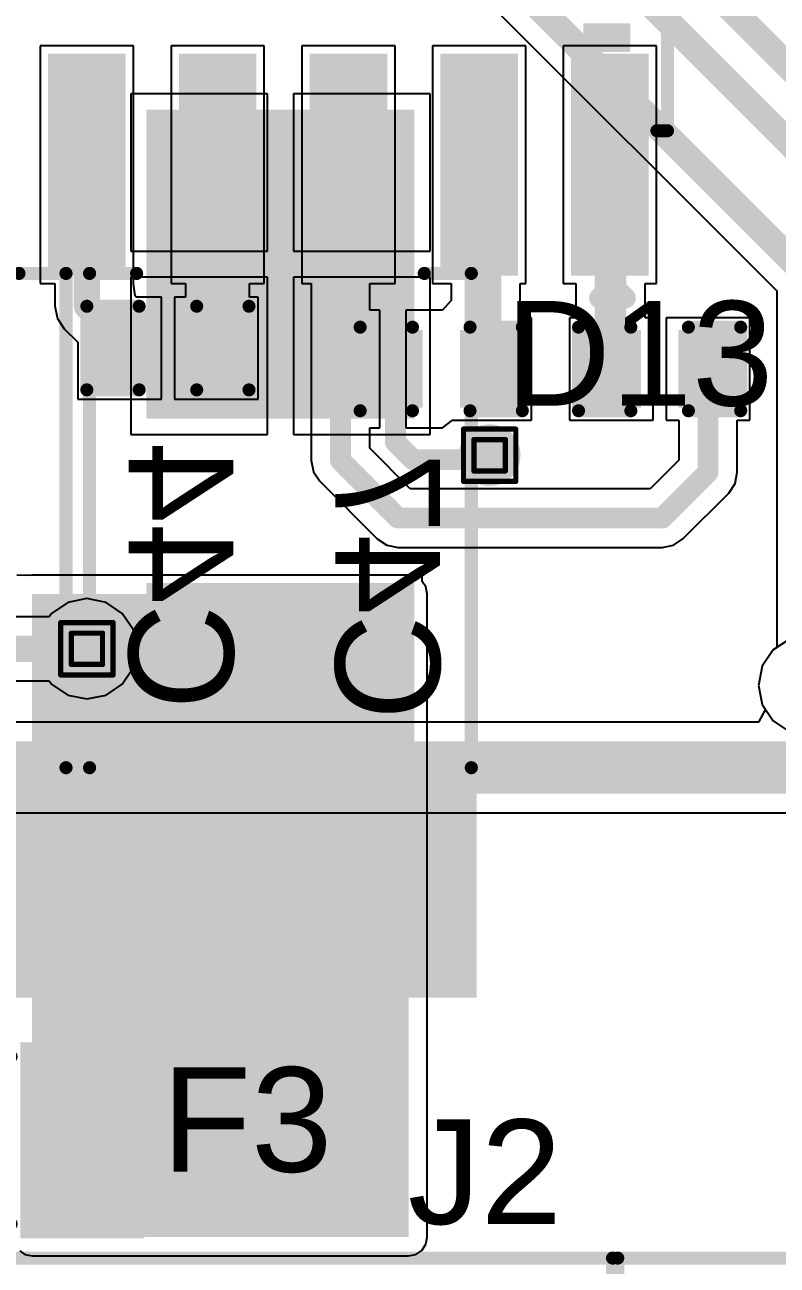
# Model space of a CAD drawing. Header units: inches. Extents: x -8 to 208, y -3 to 109.
# Drawn here: x 25.18 to 32.49, y 11.92 to 23.97 of the extents above; entities that cross this region are included whole.
import ezdxf

# ---------------------------------------------------------------- set-up
doc = ezdxf.new("R2010")
doc.units = ezdxf.units.IN
for name, color, linetype in [('BottomLayer', 5, 'Continuous'), ('BottomOverlay', 54, 'Continuous'), ('BottomPaste', 16, 'Continuous'), ('BottomSolder', 6, 'Continuous'), ('DrillDrawing', 1, 'Continuous'), ('MultiLayer', 9, 'Continuous'), ('PadHoleLayer', 156, 'Continuous'), ('TopLayer', 1, 'Continuous'), ('TopOverlay', 2, 'Continuous'), ('TopPaste', 8, 'Continuous'), ('TopSolder', 216, 'Continuous'), ('ViaHoleLayer', 16, 'Continuous')]:
    doc.layers.add(name, color=color, linetype=linetype)
doc.styles.add('Arial', font='', dxfattribs={"height": 0.2})
doc.styles.get('Arial').set_extended_font_data('Arial')

# ---------------------------------------------------------------- blocks, each defined once
blk = doc.blocks.new('SOIC_16_B_15')
at = {"layer": 'BottomLayer'}
for points in [[(-3.385, 4.72), (-1.435, 4.72), (-1.435, 4.17), (-3.385, 4.17)], [(1.435, 4.72), (3.385, 4.72), (3.385, 4.17), (1.435, 4.17)], [(-3.385, 3.45), (-1.435, 3.45), (-1.435, 2.9), (-3.385, 2.9)], [(1.435, 3.45), (3.385, 3.45), (3.385, 2.9), (1.435, 2.9)], [(-3.385, 2.18), (-1.435, 2.18), (-1.435, 1.63), (-3.385, 1.63)], [(1.435, 2.18), (3.385, 2.18), (3.385, 1.63), (1.435, 1.63)], [(-3.385, 0.91), (-1.435, 0.91), (-1.435, 0.36), (-3.385, 0.36)], [(1.435, 0.91), (3.385, 0.91), (3.385, 0.36), (1.435, 0.36)], [(-3.385, -0.36), (-1.435, -0.36), (-1.435, -0.91), (-3.385, -0.91)], [(1.435, -0.36), (3.385, -0.36), (3.385, -0.91), (1.435, -0.91)], [(-3.385, -1.63), (-1.435, -1.63), (-1.435, -2.18), (-3.385, -2.18)], [(1.435, -1.63), (3.385, -1.63), (3.385, -2.18), (1.435, -2.18)], [(-3.385, -2.9), (-1.435, -2.9), (-1.435, -3.45), (-3.385, -3.45)], [(1.435, -2.9), (3.385, -2.9), (3.385, -3.45), (1.435, -3.45)], [(-3.385, -4.17), (-1.435, -4.17), (-1.435, -4.72), (-3.385, -4.72)], [(1.435, -4.17), (3.385, -4.17), (3.385, -4.72), (1.435, -4.72)]]:
    blk.add_hatch(color=5, dxfattribs=at).paths.add_polyline_path(points)
at = {"layer": 'BottomOverlay'}
blk.add_hatch(color=54, dxfattribs=at).paths.add_polyline_path([(-1.317, -4.645), (-1.038, -4.645), (-1.038, -4.188), (-1.317, -4.188)])
at = {"layer": 'BottomPaste'}
for points in [[(-3.385, 4.72), (-1.435, 4.72), (-1.435, 4.17), (-3.385, 4.17)], [(1.435, 4.72), (3.385, 4.72), (3.385, 4.17), (1.435, 4.17)], [(-3.385, 3.45), (-1.435, 3.45), (-1.435, 2.9), (-3.385, 2.9)], [(1.435, 3.45), (3.385, 3.45), (3.385, 2.9), (1.435, 2.9)], [(-3.385, 2.18), (-1.435, 2.18), (-1.435, 1.63), (-3.385, 1.63)], [(1.435, 2.18), (3.385, 2.18), (3.385, 1.63), (1.435, 1.63)], [(-3.385, 0.91), (-1.435, 0.91), (-1.435, 0.36), (-3.385, 0.36)], [(1.435, 0.91), (3.385, 0.91), (3.385, 0.36), (1.435, 0.36)], [(-3.385, -0.36), (-1.435, -0.36), (-1.435, -0.91), (-3.385, -0.91)], [(1.435, -0.36), (3.385, -0.36), (3.385, -0.91), (1.435, -0.91)], [(-3.385, -1.63), (-1.435, -1.63), (-1.435, -2.18), (-3.385, -2.18)], [(1.435, -1.63), (3.385, -1.63), (3.385, -2.18), (1.435, -2.18)], [(-3.385, -2.9), (-1.435, -2.9), (-1.435, -3.45), (-3.385, -3.45)], [(1.435, -2.9), (3.385, -2.9), (3.385, -3.45), (1.435, -3.45)], [(-3.385, -4.17), (-1.435, -4.17), (-1.435, -4.72), (-3.385, -4.72)], [(1.435, -4.17), (3.385, -4.17), (3.385, -4.72), (1.435, -4.72)]]:
    blk.add_hatch(color=16, dxfattribs=at).paths.add_polyline_path(points)
at = {"layer": 'BottomSolder'}
for points in [[(-3.487, 4.822), (-1.333, 4.822), (-1.333, 4.068), (-3.487, 4.068)], [(1.333, 4.822), (3.487, 4.822), (3.487, 4.068), (1.333, 4.068)], [(-3.487, 3.552), (-1.333, 3.552), (-1.333, 2.798), (-3.487, 2.798)], [(1.333, 3.552), (3.487, 3.552), (3.487, 2.798), (1.333, 2.798)], [(-3.487, 2.282), (-1.333, 2.282), (-1.333, 1.528), (-3.487, 1.528)], [(1.333, 2.282), (3.487, 2.282), (3.487, 1.528), (1.333, 1.528)], [(-3.487, 1.012), (-1.333, 1.012), (-1.333, 0.258), (-3.487, 0.258)], [(1.333, 1.012), (3.487, 1.012), (3.487, 0.258), (1.333, 0.258)], [(-3.487, -0.258), (-1.333, -0.258), (-1.333, -1.012), (-3.487, -1.012)], [(1.333, -0.258), (3.487, -0.258), (3.487, -1.012), (1.333, -1.012)], [(-3.487, -1.528), (-1.333, -1.528), (-1.333, -2.282), (-3.487, -2.282)], [(1.333, -1.528), (3.487, -1.528), (3.487, -2.282), (1.333, -2.282)], [(-3.487, -2.798), (-1.333, -2.798), (-1.333, -3.552), (-3.487, -3.552)], [(1.333, -2.798), (3.487, -2.798), (3.487, -3.552), (1.333, -3.552)], [(-3.487, -4.068), (-1.333, -4.068), (-1.333, -4.822), (-3.487, -4.822)], [(1.333, -4.068), (3.487, -4.068), (3.487, -4.822), (1.333, -4.822)]]:
    blk.add_hatch(color=6, dxfattribs=at).paths.add_polyline_path(points)
at = {"layer": 'BottomOverlay'}
for points, const_width in [([(-2.08, 5.004), (1.959, 5.004)], 0.127), ([(-2.08, 5.004), (-2.08, 4.902)], 0.127), ([(1.964, 5.002), (1.964, 4.902)], 0.127), ([(-3.705, -4.343), (-3.705, -4.597)], 0.2), ([(-3.705, -4.343), (-3.578, -4.47)], 0.2), ([(-3.578, -4.47), (-3.705, -4.597)], 0.2), ([(-2.08, -4.902), (-2.08, -5.004)], 0.127), ([(1.964, -4.902), (1.964, -5.002)], 0.127), ([(-2.08, -5.004), (1.959, -5.004)], 0.127)]:
    blk.add_lwpolyline(points, dxfattribs=dict(at, const_width=const_width))
for points, const_width in [([(-2.112, 5.004, 1), (-2.048, 5.004, 1)], 0.0635), ([(-2.112, 5.004, 1), (-2.048, 5.004, 1)], 0.0635), ([(1.927, 5.004, 1), (1.991, 5.004, 1)], 0.0635), ([(1.932, 5.002, 1), (1.996, 5.002, 1)], 0.0635), ([(-2.112, 4.902, 1), (-2.048, 4.902, 1)], 0.0635), ([(1.932, 4.902, 1), (1.996, 4.902, 1)], 0.0635), ([(-3.755, -4.343, 1), (-3.655, -4.343, 1)], 0.1), ([(-3.755, -4.343, 1), (-3.655, -4.343, 1)], 0.1), ([(-3.628, -4.47, 1), (-3.528, -4.47, 1)], 0.1), ([(-3.628, -4.47, 1), (-3.528, -4.47, 1)], 0.1), ([(-3.755, -4.597, 1), (-3.655, -4.597, 1)], 0.1), ([(-3.755, -4.597, 1), (-3.655, -4.597, 1)], 0.1), ([(-2.112, -4.902, 1), (-2.048, -4.902, 1)], 0.0635), ([(1.932, -4.902, 1), (1.996, -4.902, 1)], 0.0635), ([(1.932, -5.002, 1), (1.996, -5.002, 1)], 0.0635), ([(-2.112, -5.004, 1), (-2.048, -5.004, 1)], 0.0635), ([(-2.112, -5.004, 1), (-2.048, -5.004, 1)], 0.0635), ([(1.927, -5.004, 1), (1.991, -5.004, 1)], 0.0635)]:
    blk.add_lwpolyline(points, format="xyb", close=True, dxfattribs=dict(at, const_width=const_width))
blk = doc.blocks.new('DB128L_5_08_3P_BK_S_92')
at = {"layer": 'BottomLayer'}
blk.add_hatch(color=5, dxfattribs=at).paths.add_polyline_path([(-3.58, 1.5), (-3.58, -1.5), (-6.58, -1.5), (-6.58, 1.5)])
h = blk.add_hatch(color=5, dxfattribs=at)
edge = h.paths.add_edge_path()
edge.add_arc((0, 0), 1.5, 0, 360)
h = blk.add_hatch(color=5, dxfattribs=at)
edge = h.paths.add_edge_path()
edge.add_arc((5.08, 0), 1.5, 0, 360)
at = {"layer": 'BottomSolder'}
blk.add_hatch(color=6, dxfattribs=at).paths.add_polyline_path([(-3.478, 1.602), (-3.478, -1.602), (-6.682, -1.602), (-6.682, 1.602)])
h = blk.add_hatch(color=6, dxfattribs=at)
edge = h.paths.add_edge_path()
edge.add_arc((0, 0), 1.602, 0, 360)
h = blk.add_hatch(color=6, dxfattribs=at)
edge = h.paths.add_edge_path()
edge.add_arc((5.08, 0), 1.602, 0, 360)
at = {"layer": 'MultiLayer'}
blk.add_hatch(color=9, dxfattribs=at).paths.add_polyline_path([(-3.58, 1.5), (-3.58, -1.5), (-6.58, -1.5), (-6.58, 1.5)])
h = blk.add_hatch(color=9, dxfattribs=at)
edge = h.paths.add_edge_path()
edge.add_arc((0, 0), 1.5, 0, 360)
h = blk.add_hatch(color=9, dxfattribs=at)
edge = h.paths.add_edge_path()
edge.add_arc((5.08, 0), 1.5, 0, 360)
at = {"layer": 'PadHoleLayer'}
h = blk.add_hatch(color=156, dxfattribs=at)
edge = h.paths.add_edge_path()
edge.add_arc((-5.08, 0), 0.8, 0, 360)
h = blk.add_hatch(color=156, dxfattribs=at)
edge = h.paths.add_edge_path()
edge.add_arc((0, 0), 0.8, 0, 360)
h = blk.add_hatch(color=156, dxfattribs=at)
edge = h.paths.add_edge_path()
edge.add_arc((5.08, 0), 0.8, 0, 360)
at = {"layer": 'TopLayer'}
blk.add_hatch(color=1, dxfattribs=at).paths.add_polyline_path([(-3.58, 1.5), (-3.58, -1.5), (-6.58, -1.5), (-6.58, 1.5)])
h = blk.add_hatch(color=1, dxfattribs=at)
edge = h.paths.add_edge_path()
edge.add_arc((0, 0), 1.5, 0, 360)
h = blk.add_hatch(color=1, dxfattribs=at)
edge = h.paths.add_edge_path()
edge.add_arc((5.08, 0), 1.5, 0, 360)
at = {"layer": 'TopSolder'}
blk.add_hatch(color=216, dxfattribs=at).paths.add_polyline_path([(-3.478, 1.602), (-3.478, -1.602), (-6.682, -1.602), (-6.682, 1.602)])
h = blk.add_hatch(color=216, dxfattribs=at)
edge = h.paths.add_edge_path()
edge.add_arc((0, 0), 1.602, 0, 360)
h = blk.add_hatch(color=216, dxfattribs=at)
edge = h.paths.add_edge_path()
edge.add_arc((5.08, 0), 1.602, 0, 360)
at = {"layer": 'TopOverlay'}
for points, const_width in [([(-7.671, -5.08), (-7.671, 5.131)], 0.127), ([(-7.671, 5.131), (7.671, 5.131)], 0.127), ([(7.671, -5.08), (7.671, 5.131)], 0.127), ([(-5.971, -4.343), (-5.494, -3.867)], 0.254), ([(-5.494, -3.867), (-4.566, -3.867)], 0.254), ([(-4.566, -3.867), (-4.089, -4.343)], 0.254), ([(-0.891, -4.343), (-0.414, -3.867)], 0.254), ([(-0.414, -3.867), (0.514, -3.867)], 0.254), ([(0.514, -3.867), (0.991, -4.343)], 0.254), ([(4.189, -4.343), (4.666, -3.867)], 0.254), ([(4.666, -3.867), (5.594, -3.867)], 0.254), ([(5.594, -3.867), (6.071, -4.343)], 0.254), ([(-7.671, -5.08), (7.671, -5.08)], 0.127)]:
    blk.add_lwpolyline(points, dxfattribs=dict(at, const_width=const_width))
for points, const_width in [([(-7.703, 5.131, 1), (-7.639, 5.131, 1)], 0.0635), ([(-7.703, 5.131, 1), (-7.639, 5.131, 1)], 0.0635), ([(7.639, 5.131, 1), (7.703, 5.131, 1)], 0.0635), ([(7.639, 5.131, 1), (7.703, 5.131, 1)], 0.0635), ([(-5.558, -3.867, 1), (-5.431, -3.867, 1)], 0.127), ([(-5.558, -3.867, 1), (-5.431, -3.867, 1)], 0.127), ([(-4.63, -3.867, 1), (-4.503, -3.867, 1)], 0.127), ([(-4.63, -3.867, 1), (-4.503, -3.867, 1)], 0.127), ([(-0.478, -3.867, 1), (-0.351, -3.867, 1)], 0.127), ([(-0.478, -3.867, 1), (-0.351, -3.867, 1)], 0.127), ([(0.45, -3.867, 1), (0.577, -3.867, 1)], 0.127), ([(0.45, -3.867, 1), (0.577, -3.867, 1)], 0.127), ([(4.602, -3.867, 1), (4.729, -3.867, 1)], 0.127), ([(4.602, -3.867, 1), (4.729, -3.867, 1)], 0.127), ([(5.53, -3.867, 1), (5.657, -3.867, 1)], 0.127), ([(5.53, -3.867, 1), (5.657, -3.867, 1)], 0.127), ([(-6.035, -4.343, 1), (-5.908, -4.343, 1)], 0.127), ([(-4.153, -4.343, 1), (-4.026, -4.343, 1)], 0.127), ([(-0.955, -4.343, 1), (-0.828, -4.343, 1)], 0.127), ([(0.927, -4.343, 1), (1.054, -4.343, 1)], 0.127), ([(4.125, -4.343, 1), (4.252, -4.343, 1)], 0.127), ([(6.007, -4.343, 1), (6.134, -4.343, 1)], 0.127), ([(-7.703, -5.08, 1), (-7.639, -5.08, 1)], 0.0635), ([(-7.703, -5.08, 1), (-7.639, -5.08, 1)], 0.0635), ([(7.639, -5.08, 1), (7.703, -5.08, 1)], 0.0635), ([(7.639, -5.08, 1), (7.703, -5.08, 1)], 0.0635)]:
    blk.add_lwpolyline(points, format="xyb", close=True, dxfattribs=dict(at, const_width=const_width))
blk = doc.blocks.new('DB128L_5_08_3P_BK_S_93')
at = {"layer": 'BottomLayer'}
blk.add_hatch(color=5, dxfattribs=at).paths.add_polyline_path([(-3.58, 1.5), (-3.58, -1.5), (-6.58, -1.5), (-6.58, 1.5)])
h = blk.add_hatch(color=5, dxfattribs=at)
edge = h.paths.add_edge_path()
edge.add_arc((0, 0), 1.5, 0, 360)
h = blk.add_hatch(color=5, dxfattribs=at)
edge = h.paths.add_edge_path()
edge.add_arc((5.08, 0), 1.5, 0, 360)
at = {"layer": 'BottomSolder'}
blk.add_hatch(color=6, dxfattribs=at).paths.add_polyline_path([(-3.478, 1.602), (-3.478, -1.602), (-6.682, -1.602), (-6.682, 1.602)])
h = blk.add_hatch(color=6, dxfattribs=at)
edge = h.paths.add_edge_path()
edge.add_arc((0, 0), 1.602, 0, 360)
h = blk.add_hatch(color=6, dxfattribs=at)
edge = h.paths.add_edge_path()
edge.add_arc((5.08, 0), 1.602, 0, 360)
at = {"layer": 'MultiLayer'}
blk.add_hatch(color=9, dxfattribs=at).paths.add_polyline_path([(-3.58, 1.5), (-3.58, -1.5), (-6.58, -1.5), (-6.58, 1.5)])
h = blk.add_hatch(color=9, dxfattribs=at)
edge = h.paths.add_edge_path()
edge.add_arc((0, 0), 1.5, 0, 360)
h = blk.add_hatch(color=9, dxfattribs=at)
edge = h.paths.add_edge_path()
edge.add_arc((5.08, 0), 1.5, 0, 360)
at = {"layer": 'PadHoleLayer'}
h = blk.add_hatch(color=156, dxfattribs=at)
edge = h.paths.add_edge_path()
edge.add_arc((-5.08, 0), 0.8, 0, 360)
h = blk.add_hatch(color=156, dxfattribs=at)
edge = h.paths.add_edge_path()
edge.add_arc((0, 0), 0.8, 0, 360)
h = blk.add_hatch(color=156, dxfattribs=at)
edge = h.paths.add_edge_path()
edge.add_arc((5.08, 0), 0.8, 0, 360)
at = {"layer": 'TopLayer'}
blk.add_hatch(color=1, dxfattribs=at).paths.add_polyline_path([(-3.58, 1.5), (-3.58, -1.5), (-6.58, -1.5), (-6.58, 1.5)])
h = blk.add_hatch(color=1, dxfattribs=at)
edge = h.paths.add_edge_path()
edge.add_arc((0, 0), 1.5, 0, 360)
h = blk.add_hatch(color=1, dxfattribs=at)
edge = h.paths.add_edge_path()
edge.add_arc((5.08, 0), 1.5, 0, 360)
at = {"layer": 'TopSolder'}
blk.add_hatch(color=216, dxfattribs=at).paths.add_polyline_path([(-3.478, 1.602), (-3.478, -1.602), (-6.682, -1.602), (-6.682, 1.602)])
h = blk.add_hatch(color=216, dxfattribs=at)
edge = h.paths.add_edge_path()
edge.add_arc((0, 0), 1.602, 0, 360)
h = blk.add_hatch(color=216, dxfattribs=at)
edge = h.paths.add_edge_path()
edge.add_arc((5.08, 0), 1.602, 0, 360)
at = {"layer": 'TopOverlay'}
for points, const_width in [([(-7.671, 5.131), (7.671, 5.131)], 0.127), ([(-7.671, -5.08), (-7.671, 5.131)], 0.127), ([(7.671, -5.08), (7.671, 5.131)], 0.127), ([(-5.971, -4.343), (-5.494, -3.867)], 0.254), ([(-5.494, -3.867), (-4.566, -3.867)], 0.254), ([(-4.566, -3.867), (-4.089, -4.343)], 0.254), ([(-0.891, -4.343), (-0.414, -3.867)], 0.254), ([(-0.414, -3.867), (0.514, -3.867)], 0.254), ([(0.514, -3.867), (0.991, -4.343)], 0.254), ([(4.189, -4.343), (4.666, -3.867)], 0.254), ([(4.666, -3.867), (5.594, -3.867)], 0.254), ([(5.594, -3.867), (6.071, -4.343)], 0.254), ([(-7.671, -5.08), (7.671, -5.08)], 0.127)]:
    blk.add_lwpolyline(points, dxfattribs=dict(at, const_width=const_width))
for points, const_width in [([(-7.703, 5.131, 1), (-7.639, 5.131, 1)], 0.0635), ([(-7.703, 5.131, 1), (-7.639, 5.131, 1)], 0.0635), ([(7.639, 5.131, 1), (7.703, 5.131, 1)], 0.0635), ([(7.639, 5.131, 1), (7.703, 5.131, 1)], 0.0635), ([(-5.558, -3.867, 1), (-5.431, -3.867, 1)], 0.127), ([(-5.558, -3.867, 1), (-5.431, -3.867, 1)], 0.127), ([(-4.63, -3.867, 1), (-4.503, -3.867, 1)], 0.127), ([(-4.63, -3.867, 1), (-4.503, -3.867, 1)], 0.127), ([(-0.478, -3.867, 1), (-0.351, -3.867, 1)], 0.127), ([(-0.478, -3.867, 1), (-0.351, -3.867, 1)], 0.127), ([(0.45, -3.867, 1), (0.577, -3.867, 1)], 0.127), ([(0.45, -3.867, 1), (0.577, -3.867, 1)], 0.127), ([(4.602, -3.867, 1), (4.729, -3.867, 1)], 0.127), ([(4.602, -3.867, 1), (4.729, -3.867, 1)], 0.127), ([(5.53, -3.867, 1), (5.657, -3.867, 1)], 0.127), ([(5.53, -3.867, 1), (5.657, -3.867, 1)], 0.127), ([(-6.035, -4.343, 1), (-5.908, -4.343, 1)], 0.127), ([(-4.153, -4.343, 1), (-4.026, -4.343, 1)], 0.127), ([(-0.955, -4.343, 1), (-0.828, -4.343, 1)], 0.127), ([(0.927, -4.343, 1), (1.054, -4.343, 1)], 0.127), ([(4.125, -4.343, 1), (4.252, -4.343, 1)], 0.127), ([(6.007, -4.343, 1), (6.134, -4.343, 1)], 0.127), ([(-7.703, -5.08, 1), (-7.639, -5.08, 1)], 0.0635), ([(-7.703, -5.08, 1), (-7.639, -5.08, 1)], 0.0635), ([(7.639, -5.08, 1), (7.703, -5.08, 1)], 0.0635), ([(7.639, -5.08, 1), (7.703, -5.08, 1)], 0.0635)]:
    blk.add_lwpolyline(points, format="xyb", close=True, dxfattribs=dict(at, const_width=const_width))
blk = doc.blocks.new('F____0805_96')
at = {"layer": 'TopLayer'}
for points in [[(-0.6, -0.85), (-1.6, -0.85), (-1.6, 0.85), (-0.6, 0.85)], [(1.6, -0.85), (0.6, -0.85), (0.6, 0.85), (1.6, 0.85)]]:
    blk.add_hatch(color=1, dxfattribs=at).paths.add_polyline_path(points)
at = {"layer": 'TopPaste'}
for points in [[(-0.6, -0.85), (-1.6, -0.85), (-1.6, 0.85), (-0.6, 0.85)], [(1.6, -0.85), (0.6, -0.85), (0.6, 0.85), (1.6, 0.85)]]:
    blk.add_hatch(color=8, dxfattribs=at).paths.add_polyline_path(points)
at = {"layer": 'TopSolder'}
for points in [[(-0.498, -0.952), (-1.702, -0.952), (-1.702, 0.952), (-0.498, 0.952)], [(1.702, -0.952), (0.498, -0.952), (0.498, 0.952), (1.702, 0.952)]]:
    blk.add_hatch(color=216, dxfattribs=at).paths.add_polyline_path(points)
at = {"layer": 'TopOverlay', "const_width": 0.127}
for points in [[(-0.406, 0.813), (0.406, 0.813)], [(-0.406, -0.813), (0.406, -0.813)]]:
    blk.add_lwpolyline(points, dxfattribs=at)
at = {"layer": 'TopOverlay', "const_width": 0.0635}
for points in [[(-0.438, 0.813, 1), (-0.375, 0.813, 1)], [(0.375, 0.813, 1), (0.438, 0.813, 1)], [(-0.438, -0.813, 1), (-0.375, -0.813, 1)], [(0.375, -0.813, 1), (0.438, -0.813, 1)]]:
    blk.add_lwpolyline(points, format="xyb", close=True, dxfattribs=at)
blk = doc.blocks.new('SMB__99')
at = {"layer": 'TopLayer'}
for points in [[(-3.7, -1.2), (-3.7, 1.2), (-0.9, 1.2), (-0.9, -1.2)], [(0.9, -1.2), (0.9, 1.2), (3.7, 1.2), (3.7, -1.2)]]:
    blk.add_hatch(color=1, dxfattribs=at).paths.add_polyline_path(points)
at = {"layer": 'TopOverlay'}
for points in [[(2.591, 1.245), (4.826, 1.245), (4.826, 1.905), (2.591, 1.905)], [(3.734, -1.651), (4.826, -1.651), (4.826, 1.346), (3.734, 1.346)], [(2.591, -1.905), (4.826, -1.905), (4.826, -1.245), (2.591, -1.245)]]:
    blk.add_hatch(color=2, dxfattribs=at).paths.add_polyline_path(points)
at = {"layer": 'TopPaste'}
for points in [[(-3.7, -1.2), (-3.7, 1.2), (-0.9, 1.2), (-0.9, -1.2)], [(0.9, -1.2), (0.9, 1.2), (3.7, 1.2), (3.7, -1.2)]]:
    blk.add_hatch(color=8, dxfattribs=at).paths.add_polyline_path(points)
at = {"layer": 'TopSolder'}
for points in [[(-3.802, -1.302), (-3.802, 1.302), (-0.798, 1.302), (-0.798, -1.302)], [(0.798, -1.302), (0.798, 1.302), (3.802, 1.302), (3.802, -1.302)]]:
    blk.add_hatch(color=216, dxfattribs=at).paths.add_polyline_path(points)
at = {"layer": 'TopOverlay', "const_width": 0.127}
for points in [[(-2.21, 1.397), (-2.21, 1.854)], [(2.591, 1.854), (-2.21, 1.854)], [(-2.21, -1.854), (-2.21, -1.397)], [(2.591, -1.854), (-2.21, -1.854)]]:
    blk.add_lwpolyline(points, dxfattribs=at)
at = {"layer": 'TopOverlay', "const_width": 0.0635}
for points in [[(-2.242, 1.854, 1), (-2.178, 1.854, 1)], [(-2.242, 1.854, 1), (-2.178, 1.854, 1)], [(2.559, 1.854, 1), (2.623, 1.854, 1)], [(-2.242, 1.397, 1), (-2.178, 1.397, 1)], [(-2.242, -1.397, 1), (-2.178, -1.397, 1)], [(-2.242, -1.854, 1), (-2.178, -1.854, 1)], [(-2.242, -1.854, 1), (-2.178, -1.854, 1)], [(2.559, -1.854, 1), (2.623, -1.854, 1)]]:
    blk.add_lwpolyline(points, format="xyb", close=True, dxfattribs=at)
blk = doc.blocks.new('SMB__100')
at = {"layer": 'TopLayer'}
for points in [[(-3.7, -1.2), (-3.7, 1.2), (-0.9, 1.2), (-0.9, -1.2)], [(0.9, -1.2), (0.9, 1.2), (3.7, 1.2), (3.7, -1.2)]]:
    blk.add_hatch(color=1, dxfattribs=at).paths.add_polyline_path(points)
at = {"layer": 'TopOverlay'}
for points in [[(2.591, 1.245), (4.826, 1.245), (4.826, 1.905), (2.591, 1.905)], [(3.734, -1.651), (4.826, -1.651), (4.826, 1.346), (3.734, 1.346)], [(2.591, -1.905), (4.826, -1.905), (4.826, -1.245), (2.591, -1.245)]]:
    blk.add_hatch(color=2, dxfattribs=at).paths.add_polyline_path(points)
at = {"layer": 'TopPaste'}
for points in [[(-3.7, -1.2), (-3.7, 1.2), (-0.9, 1.2), (-0.9, -1.2)], [(0.9, -1.2), (0.9, 1.2), (3.7, 1.2), (3.7, -1.2)]]:
    blk.add_hatch(color=8, dxfattribs=at).paths.add_polyline_path(points)
at = {"layer": 'TopSolder'}
for points in [[(-3.802, -1.302), (-3.802, 1.302), (-0.798, 1.302), (-0.798, -1.302)], [(0.798, -1.302), (0.798, 1.302), (3.802, 1.302), (3.802, -1.302)]]:
    blk.add_hatch(color=216, dxfattribs=at).paths.add_polyline_path(points)
at = {"layer": 'TopOverlay', "const_width": 0.127}
for points in [[(-2.21, 1.397), (-2.21, 1.854)], [(2.591, 1.854), (-2.21, 1.854)], [(-2.21, -1.854), (-2.21, -1.397)], [(2.591, -1.854), (-2.21, -1.854)]]:
    blk.add_lwpolyline(points, dxfattribs=at)
at = {"layer": 'TopOverlay', "const_width": 0.0635}
for points in [[(-2.242, 1.854, 1), (-2.178, 1.854, 1)], [(-2.242, 1.854, 1), (-2.178, 1.854, 1)], [(2.559, 1.854, 1), (2.623, 1.854, 1)], [(-2.242, 1.397, 1), (-2.178, 1.397, 1)], [(-2.242, -1.397, 1), (-2.178, -1.397, 1)], [(-2.242, -1.854, 1), (-2.178, -1.854, 1)], [(-2.242, -1.854, 1), (-2.178, -1.854, 1)], [(2.559, -1.854, 1), (2.623, -1.854, 1)]]:
    blk.add_lwpolyline(points, format="xyb", close=True, dxfattribs=at)
blk = doc.blocks.new('C___0402_B_113')
at = {"layer": 'BottomLayer'}
for points in [[(-0.241, 0.318), (-0.241, -0.318), (-0.699, -0.318), (-0.699, 0.318)], [(0.699, 0.318), (0.699, -0.318), (0.241, -0.318), (0.241, 0.318)]]:
    blk.add_hatch(color=5, dxfattribs=at).paths.add_polyline_path(points)
at = {"layer": 'BottomPaste'}
for points in [[(-0.241, 0.318), (-0.241, -0.318), (-0.699, -0.318), (-0.699, 0.318)], [(0.699, 0.318), (0.699, -0.318), (0.241, -0.318), (0.241, 0.318)]]:
    blk.add_hatch(color=16, dxfattribs=at).paths.add_polyline_path(points)
at = {"layer": 'BottomSolder'}
for points in [[(-0.181, 0.377), (-0.181, -0.377), (-0.758, -0.377), (-0.758, 0.377)], [(0.758, 0.377), (0.758, -0.377), (0.181, -0.377), (0.181, 0.377)]]:
    blk.add_hatch(color=6, dxfattribs=at).paths.add_polyline_path(points)
at = {"layer": 'BottomOverlay', "const_width": 0.127}
for points in [[(-0.279, 0.406), (-0.787, 0.406)], [(-0.787, 0.406), (-0.787, -0.406)], [(0.787, 0.406), (0.279, 0.406)], [(0.787, 0.406), (0.787, -0.406)], [(-0.279, -0.406), (-0.787, -0.406)], [(0.787, -0.406), (0.279, -0.406)]]:
    blk.add_lwpolyline(points, dxfattribs=at)
at = {"layer": 'BottomOverlay', "const_width": 0.0635}
for points in [[(-0.819, 0.406, 1), (-0.756, 0.406, 1)], [(-0.819, 0.406, 1), (-0.756, 0.406, 1)], [(-0.311, 0.406, 1), (-0.248, 0.406, 1)], [(0.248, 0.406, 1), (0.311, 0.406, 1)], [(0.756, 0.406, 1), (0.819, 0.406, 1)], [(0.756, 0.406, 1), (0.819, 0.406, 1)], [(-0.819, -0.406, 1), (-0.756, -0.406, 1)], [(-0.819, -0.406, 1), (-0.756, -0.406, 1)], [(-0.311, -0.406, 1), (-0.248, -0.406, 1)], [(0.248, -0.406, 1), (0.311, -0.406, 1)], [(0.756, -0.406, 1), (0.819, -0.406, 1)], [(0.756, -0.406, 1), (0.819, -0.406, 1)]]:
    blk.add_lwpolyline(points, format="xyb", close=True, dxfattribs=at)
blk = doc.blocks.new('C___0402_B_115')
at = {"layer": 'BottomLayer'}
for points in [[(-0.241, 0.317), (-0.241, -0.318), (-0.699, -0.318), (-0.699, 0.317)], [(0.699, 0.317), (0.699, -0.318), (0.241, -0.318), (0.241, 0.317)]]:
    blk.add_hatch(color=5, dxfattribs=at).paths.add_polyline_path(points)
at = {"layer": 'BottomPaste'}
for points in [[(-0.241, 0.317), (-0.241, -0.318), (-0.699, -0.318), (-0.699, 0.317)], [(0.699, 0.317), (0.699, -0.318), (0.241, -0.318), (0.241, 0.317)]]:
    blk.add_hatch(color=16, dxfattribs=at).paths.add_polyline_path(points)
at = {"layer": 'BottomSolder'}
for points in [[(-0.181, 0.377), (-0.181, -0.377), (-0.758, -0.377), (-0.758, 0.377)], [(0.758, 0.377), (0.758, -0.377), (0.181, -0.377), (0.181, 0.377)]]:
    blk.add_hatch(color=6, dxfattribs=at).paths.add_polyline_path(points)
at = {"layer": 'BottomOverlay', "const_width": 0.127}
for points in [[(-0.787, -0.406), (-0.787, 0.406)], [(-0.787, 0.406), (-0.279, 0.406)], [(0.279, 0.406), (0.787, 0.406)], [(0.787, -0.406), (0.787, 0.406)], [(-0.787, -0.406), (-0.279, -0.406)], [(0.279, -0.406), (0.787, -0.406)]]:
    blk.add_lwpolyline(points, dxfattribs=at)
at = {"layer": 'BottomOverlay', "const_width": 0.0635}
for points in [[(-0.819, 0.406, 1), (-0.756, 0.406, 1)], [(-0.819, 0.406, 1), (-0.756, 0.406, 1)], [(-0.311, 0.406, 1), (-0.248, 0.406, 1)], [(0.248, 0.406, 1), (0.311, 0.406, 1)], [(0.756, 0.406, 1), (0.819, 0.406, 1)], [(0.756, 0.406, 1), (0.819, 0.406, 1)], [(-0.819, -0.406, 1), (-0.756, -0.406, 1)], [(-0.819, -0.406, 1), (-0.756, -0.406, 1)], [(-0.311, -0.406, 1), (-0.248, -0.406, 1)], [(0.248, -0.406, 1), (0.311, -0.406, 1)], [(0.756, -0.406, 1), (0.819, -0.406, 1)], [(0.756, -0.406, 1), (0.819, -0.406, 1)]]:
    blk.add_lwpolyline(points, format="xyb", close=True, dxfattribs=at)
blk = doc.blocks.new('C___0402_B_116')
at = {"layer": 'BottomLayer'}
for points in [[(-0.241, 0.318), (-0.241, -0.318), (-0.699, -0.318), (-0.699, 0.318)], [(0.699, 0.318), (0.699, -0.318), (0.241, -0.318), (0.241, 0.318)]]:
    blk.add_hatch(color=5, dxfattribs=at).paths.add_polyline_path(points)
at = {"layer": 'BottomPaste'}
for points in [[(-0.241, 0.318), (-0.241, -0.318), (-0.699, -0.318), (-0.699, 0.318)], [(0.699, 0.318), (0.699, -0.318), (0.241, -0.318), (0.241, 0.318)]]:
    blk.add_hatch(color=16, dxfattribs=at).paths.add_polyline_path(points)
at = {"layer": 'BottomSolder'}
for points in [[(-0.181, 0.377), (-0.181, -0.377), (-0.758, -0.377), (-0.758, 0.377)], [(0.758, 0.377), (0.758, -0.377), (0.181, -0.377), (0.181, 0.377)]]:
    blk.add_hatch(color=6, dxfattribs=at).paths.add_polyline_path(points)
at = {"layer": 'BottomOverlay', "const_width": 0.127}
for points in [[(-0.279, 0.406), (-0.787, 0.406)], [(-0.787, 0.406), (-0.787, -0.406)], [(0.787, 0.406), (0.279, 0.406)], [(0.787, 0.406), (0.787, -0.406)], [(-0.279, -0.406), (-0.787, -0.406)], [(0.787, -0.406), (0.279, -0.406)]]:
    blk.add_lwpolyline(points, dxfattribs=at)
at = {"layer": 'BottomOverlay', "const_width": 0.0635}
for points in [[(-0.819, 0.406, 1), (-0.756, 0.406, 1)], [(-0.819, 0.406, 1), (-0.756, 0.406, 1)], [(-0.311, 0.406, 1), (-0.248, 0.406, 1)], [(0.248, 0.406, 1), (0.311, 0.406, 1)], [(0.756, 0.406, 1), (0.819, 0.406, 1)], [(0.756, 0.406, 1), (0.819, 0.406, 1)], [(-0.819, -0.406, 1), (-0.756, -0.406, 1)], [(-0.819, -0.406, 1), (-0.756, -0.406, 1)], [(-0.311, -0.406, 1), (-0.248, -0.406, 1)], [(0.248, -0.406, 1), (0.311, -0.406, 1)], [(0.756, -0.406, 1), (0.819, -0.406, 1)], [(0.756, -0.406, 1), (0.819, -0.406, 1)]]:
    blk.add_lwpolyline(points, format="xyb", close=True, dxfattribs=at)

msp = doc.modelspace()

# ---------------------------------------------------------------- hatches: boundary and pattern name
at = {"layer": 'BottomLayer'}
h = msp.add_hatch(color=5, dxfattribs=at)
edge = h.paths.add_edge_path()
edge.add_arc((29.693, 19.787), 0.3, 0, 360)
h = msp.add_hatch(color=5, dxfattribs=at)
edge = h.paths.add_edge_path()
edge.add_arc((25.781, 17.907), 0.3, 0, 360)
at = {"layer": 'TopLayer'}
h = msp.add_hatch(color=1, dxfattribs=at)
edge = h.paths.add_edge_path()
edge.add_arc((29.693, 19.787), 0.3, 0, 360)
msp.add_hatch(color=1, dxfattribs=at).paths.add_polyline_path([(25.248, 12.192), (28.905, 12.192), (28.905, 18.44), (25.248, 18.44)])
h = msp.add_hatch(color=1, dxfattribs=at)
edge = h.paths.add_edge_path()
edge.add_arc((25.781, 17.907), 0.3, 0, 360)
at = {"layer": 'ViaHoleLayer'}
h = msp.add_hatch(color=16, dxfattribs=at)
edge = h.paths.add_edge_path()
edge.add_arc((29.693, 19.787), 0.15, 0, 360)
h = msp.add_hatch(color=16, dxfattribs=at)
edge = h.paths.add_edge_path()
edge.add_arc((25.781, 17.907), 0.15, 0, 360)

# ---------------------------------------------------------------- linework, layer by layer
at = {"layer": 'BottomLayer'}
for p, q in [((26.234, 23.762), (25.328, 23.762)), ((25.328, 23.762), (25.328, 21.456)), ((26.234, 21.456), (26.234, 23.762)), ((27.504, 23.762), (26.598, 23.762)), ((26.598, 23.762), (26.598, 21.456)), ((27.504, 21.456), (27.504, 23.762)), ((28.774, 23.762), (27.868, 23.762)), ((27.868, 23.762), (27.868, 21.456)), ((28.774, 21.456), (28.774, 23.762)), ((30.044, 23.762), (29.138, 23.762)), ((29.138, 23.762), (29.138, 21.456)), ((30.044, 21.456), (30.044, 23.762)), ((31.314, 23.762), (30.408, 23.762)), ((30.408, 23.762), (30.408, 21.456)), ((31.314, 21.456), (31.314, 23.762)), ((25.328, 21.456), (25.47, 21.456)), ((25.47, 21.456), (25.47, 21.234)), ((26.25, 21.336), (26.234, 21.456)), ((26.234, 21.456), (26.234, 21.456)), ((26.598, 21.456), (26.74, 21.456)), ((26.74, 21.456), (26.74, 21.323)), ((27.362, 21.323), (27.362, 21.456)), ((27.362, 21.456), (27.504, 21.456)), ((27.868, 21.456), (27.96, 21.456)), ((27.96, 21.456), (27.96, 19.736)), ((28.53, 21.196), (28.53, 21.456)), ((28.53, 21.456), (28.774, 21.456)), ((29.138, 21.456), (29.318, 21.456)), ((29.318, 21.456), (29.318, 21.289)), ((29.991, 21.12), (29.991, 21.456)), ((29.991, 21.456), (30.044, 21.456)), ((30.408, 21.456), (30.531, 21.456)), ((30.531, 21.456), (30.531, 21.12)), ((31.204, 21.12), (31.204, 21.456)), ((31.204, 21.456), (31.314, 21.456)), ((26.259, 21.323), (26.25, 21.336)), ((25.47, 21.234), (25.494, 21.115)), ((26.505, 21.323), (26.259, 21.323)), ((26.505, 20.333), (26.505, 21.323)), ((26.74, 21.323), (26.632, 21.323)), ((26.632, 21.323), (26.632, 20.333)), ((27.445, 21.323), (27.362, 21.323)), ((27.445, 20.333), (27.445, 21.323)), ((29.318, 21.289), (29.235, 21.196)), ((25.494, 21.115), (25.561, 21.015)), ((28.626, 21.196), (28.53, 21.196)), ((28.626, 20.625), (28.626, 21.196)), ((29.191, 21.196), (28.88, 21.196)), ((28.88, 21.196), (28.88, 20.625)), ((29.235, 21.196), (29.191, 21.196)), ((30.099, 21.12), (29.991, 21.12)), ((30.099, 20.129), (30.099, 21.12)), ((30.531, 21.12), (30.467, 21.12)), ((30.467, 21.12), (30.467, 20.129)), ((31.28, 21.12), (31.204, 21.12)), ((31.28, 20.129), (31.28, 21.12)), ((32.22, 21.12), (31.407, 21.12)), ((31.407, 21.12), (31.407, 20.129)), ((32.22, 20.129), (32.22, 21.12)), ((25.561, 21.015), (25.692, 20.884)), ((25.692, 20.884), (25.692, 20.333)), ((28.626, 20.053), (28.626, 20.625)), ((28.88, 20.625), (28.88, 20.053)), ((25.692, 20.333), (26.505, 20.333)), ((26.632, 20.333), (27.445, 20.333)), ((29.235, 20.053), (29.331, 20.129)), ((29.331, 20.129), (29.362, 20.129)), ((29.362, 20.129), (30.099, 20.129)), ((30.467, 20.129), (31.28, 20.129)), ((31.407, 20.129), (31.529, 20.129)), ((31.529, 20.129), (31.529, 19.739)), ((32.098, 19.622), (32.098, 20.129)), ((32.098, 20.129), (32.22, 20.129)), ((28.53, 19.854), (28.53, 20.053)), ((28.53, 20.053), (28.626, 20.053)), ((28.88, 20.053), (29.235, 20.053)), ((28.922, 19.462), (28.53, 19.854)), ((27.96, 19.736), (27.96, 19.736)), ((27.96, 19.736), (27.982, 19.627)), ((31.529, 19.739), (31.251, 19.462)), ((27.982, 19.627), (28.043, 19.534)), ((28.043, 19.534), (28.602, 18.976)), ((32.077, 19.512), (32.098, 19.622)), ((31.251, 19.462), (28.922, 19.462)), ((31.57, 18.976), (32.015, 19.42)), ((32.015, 19.42), (32.077, 19.512)), ((32.015, 19.42), (32.015, 19.42)), ((28.602, 18.976), (28.602, 18.976)), ((28.602, 18.976), (28.695, 18.914)), ((31.478, 18.914), (31.57, 18.976)), ((28.695, 18.914), (28.804, 18.892)), ((28.804, 18.892), (31.369, 18.892)), ((31.369, 18.892), (31.478, 18.914)), ((31.369, 18.892), (31.369, 18.892)), ((25.595, 18.357), (25.437, 18.251)), ((25.781, 18.394), (25.595, 18.357)), ((25.967, 18.357), (25.781, 18.394)), ((26.125, 18.251), (25.967, 18.357)), ((25.414, 18.218), (23.45, 18.218)), ((25.437, 18.251), (25.414, 18.218)), ((26.231, 18.093), (26.125, 18.251)), ((26.268, 17.907), (26.231, 18.093)), ((32.605, 18.001), (32.447, 17.896)), ((26.231, 17.721), (26.268, 17.907)), ((32.447, 17.896), (32.341, 17.738)), ((26.125, 17.563), (26.231, 17.721)), ((32.341, 17.738), (32.304, 17.551)), ((22.631, 17.596), (25.414, 17.596)), ((25.414, 17.596), (25.437, 17.563)), ((25.437, 17.563), (25.595, 17.457)), ((25.967, 17.457), (26.125, 17.563)), ((32.304, 17.551), (32.341, 17.365)), ((25.595, 17.457), (25.781, 17.42)), ((25.781, 17.42), (25.967, 17.457)), ((32.341, 17.365), (32.371, 17.32)), ((32.371, 17.32), (32.304, 17.193)), ((32.304, 17.193), (20.514, 17.193)), ((20.331, 16.312), (36.878, 16.312))]:
    msp.add_line(p, q, dxfattribs=at)
for points, const_width in [([(25.781, 21.234), (25.781, 22.609)], 0.254), ([(27.051, 21.031), (27.051, 22.609)], 0.254), ([(28.245, 22.533), (28.321, 22.609)], 0.203), ([(29.591, 22.609), (29.654, 22.545)], 0.254), ([(29.654, 20.663), (29.654, 22.545)], 0.305), ([(30.861, 22.609), (30.867, 22.603)], 0.305), ([(30.867, 20.58), (30.867, 22.603)], 0.305), ([(28.245, 19.736), (28.245, 22.533)], 0.203), ([(25.781, 21.234), (26.099, 20.917)], 0.254), ([(27.026, 21.006), (27.051, 21.031)], 0.254), ([(26.099, 20.828), (26.099, 20.917)], 0.254), ([(28.778, 19.914), (28.778, 20.625)], 0.203), ([(29.654, 20.663), (29.769, 20.549)], 0.254), ([(30.861, 20.574), (30.867, 20.58)], 0.305), ([(31.814, 19.622), (31.814, 20.625)], 0.203), ([(28.778, 19.914), (28.948, 19.744)], 0.203), ([(29.65, 19.744), (29.693, 19.787)], 0.203), ([(28.245, 19.736), (28.804, 19.177)], 0.203), ([(28.948, 19.744), (29.65, 19.744)], 0.203), ([(31.369, 19.177), (31.814, 19.622)], 0.203), ([(28.804, 19.177), (31.369, 19.177)], 0.203), ([(22.631, 17.907), (25.781, 17.907)], 0.254), ([(20.331, 16.753), (37.079, 16.753)], 0.508)]:
    msp.add_lwpolyline(points, dxfattribs=dict(at, const_width=const_width))
for points, const_width in [([(25.718, 22.609, 1), (25.845, 22.609, 1)], 0.127), ([(26.988, 22.609, 1), (27.114, 22.609, 1)], 0.127), ([(28.27, 22.609, 1), (28.372, 22.609, 1)], 0.102), ([(29.527, 22.609, 1), (29.654, 22.609, 1)], 0.127), ([(29.578, 22.545, 1), (29.731, 22.545, 1)], 0.152), ([(29.591, 22.545, 1), (29.718, 22.545, 1)], 0.127), ([(30.785, 22.609, 1), (30.937, 22.609, 1)], 0.152), ([(30.791, 22.603, 1), (30.944, 22.603, 1)], 0.152), ([(30.791, 22.603, 1), (30.944, 22.603, 1)], 0.152), ([(28.194, 22.533, 1), (28.296, 22.533, 1)], 0.102), ([(28.194, 22.533, 1), (28.296, 22.533, 1)], 0.102), ([(25.718, 21.234, 1), (25.845, 21.234, 1)], 0.127), ([(25.718, 21.234, 1), (25.845, 21.234, 1)], 0.127), ([(26.962, 21.006, 1), (27.089, 21.006, 1)], 0.127), ([(26.988, 21.031, 1), (27.114, 21.031, 1)], 0.127), ([(26.988, 21.031, 1), (27.114, 21.031, 1)], 0.127), ([(26.035, 20.917, 1), (26.162, 20.917, 1)], 0.127), ([(26.035, 20.917, 1), (26.162, 20.917, 1)], 0.127), ([(26.035, 20.828, 1), (26.162, 20.828, 1)], 0.127), ([(28.727, 20.625, 1), (28.829, 20.625, 1)], 0.102), ([(29.578, 20.663, 1), (29.731, 20.663, 1)], 0.152), ([(29.591, 20.663, 1), (29.718, 20.663, 1)], 0.127), ([(30.785, 20.574, 1), (30.937, 20.574, 1)], 0.152), ([(30.791, 20.58, 1), (30.944, 20.58, 1)], 0.152), ([(30.791, 20.58, 1), (30.944, 20.58, 1)], 0.152), ([(31.763, 20.625, 1), (31.864, 20.625, 1)], 0.102), ([(29.705, 20.549, 1), (29.832, 20.549, 1)], 0.127), ([(28.727, 19.914, 1), (28.829, 19.914, 1)], 0.102), ([(28.727, 19.914, 1), (28.829, 19.914, 1)], 0.102), ([(29.642, 19.787, 1), (29.743, 19.787, 1)], 0.102), ([(28.194, 19.736, 1), (28.296, 19.736, 1)], 0.102), ([(28.194, 19.736, 1), (28.296, 19.736, 1)], 0.102), ([(28.897, 19.744, 1), (28.999, 19.744, 1)], 0.102), ([(28.897, 19.744, 1), (28.999, 19.744, 1)], 0.102), ([(29.599, 19.744, 1), (29.701, 19.744, 1)], 0.102), ([(29.599, 19.744, 1), (29.701, 19.744, 1)], 0.102), ([(31.763, 19.622, 1), (31.864, 19.622, 1)], 0.102), ([(31.763, 19.622, 1), (31.864, 19.622, 1)], 0.102), ([(28.753, 19.177, 1), (28.854, 19.177, 1)], 0.102), ([(28.753, 19.177, 1), (28.854, 19.177, 1)], 0.102), ([(31.318, 19.177, 1), (31.42, 19.177, 1)], 0.102), ([(31.318, 19.177, 1), (31.42, 19.177, 1)], 0.102), ([(25.718, 17.907, 1), (25.845, 17.907, 1)], 0.127)]:
    msp.add_lwpolyline(points, format="xyb", close=True, dxfattribs=dict(at, const_width=const_width))
at = {"layer": 'DrillDrawing', "const_width": 0.0508}
for points in [[(29.439, 20.041), (29.947, 20.041)], [(29.439, 19.533), (29.439, 20.041)], [(29.947, 19.533), (29.947, 20.041)], [(29.54, 19.939), (29.845, 19.939)], [(29.54, 19.634), (29.54, 19.939)], [(29.845, 19.634), (29.845, 19.939)], [(29.54, 19.634), (29.845, 19.634)], [(29.439, 19.533), (29.947, 19.533)], [(25.527, 18.161), (26.035, 18.161)], [(25.527, 17.653), (25.527, 18.161)], [(25.629, 18.059), (25.933, 18.059)], [(25.629, 17.755), (25.629, 18.059)], [(25.933, 17.755), (25.933, 18.059)], [(26.035, 17.653), (26.035, 18.161)], [(25.629, 17.755), (25.933, 17.755)], [(25.527, 17.653), (26.035, 17.653)]]:
    msp.add_lwpolyline(points, dxfattribs=at)
at = {"layer": 'DrillDrawing', "const_width": 0.0254}
for points in [[(29.426, 20.041, 1), (29.451, 20.041, 1)], [(29.426, 20.041, 1), (29.451, 20.041, 1)], [(29.934, 20.041, 1), (29.959, 20.041, 1)], [(29.934, 20.041, 1), (29.959, 20.041, 1)], [(29.527, 19.939, 1), (29.553, 19.939, 1)], [(29.527, 19.939, 1), (29.553, 19.939, 1)], [(29.832, 19.939, 1), (29.858, 19.939, 1)], [(29.832, 19.939, 1), (29.858, 19.939, 1)], [(29.527, 19.634, 1), (29.553, 19.634, 1)], [(29.527, 19.634, 1), (29.553, 19.634, 1)], [(29.832, 19.634, 1), (29.858, 19.634, 1)], [(29.832, 19.634, 1), (29.858, 19.634, 1)], [(29.426, 19.533, 1), (29.451, 19.533, 1)], [(29.426, 19.533, 1), (29.451, 19.533, 1)], [(29.934, 19.533, 1), (29.959, 19.533, 1)], [(29.934, 19.533, 1), (29.959, 19.533, 1)], [(25.514, 18.161, 1), (25.54, 18.161, 1)], [(25.514, 18.161, 1), (25.54, 18.161, 1)], [(25.616, 18.059, 1), (25.641, 18.059, 1)], [(25.616, 18.059, 1), (25.641, 18.059, 1)], [(25.921, 18.059, 1), (25.946, 18.059, 1)], [(25.921, 18.059, 1), (25.946, 18.059, 1)], [(26.022, 18.161, 1), (26.048, 18.161, 1)], [(26.022, 18.161, 1), (26.048, 18.161, 1)], [(25.616, 17.755, 1), (25.641, 17.755, 1)], [(25.616, 17.755, 1), (25.641, 17.755, 1)], [(25.921, 17.755, 1), (25.946, 17.755, 1)], [(25.921, 17.755, 1), (25.946, 17.755, 1)], [(25.514, 17.653, 1), (25.54, 17.653, 1)], [(25.514, 17.653, 1), (25.54, 17.653, 1)], [(26.022, 17.653, 1), (26.048, 17.653, 1)], [(26.022, 17.653, 1), (26.048, 17.653, 1)]]:
    msp.add_lwpolyline(points, format="xyb", close=True, dxfattribs=at)
at = {"layer": 'TopLayer'}
for p, q in [((28.589, 25.276), (32.481, 21.385)), ((27.534, 23.297), (26.207, 23.297)), ((26.207, 23.297), (26.207, 21.77)), ((27.534, 21.77), (27.534, 23.297)), ((29.115, 23.297), (27.788, 23.297)), ((27.788, 23.297), (27.788, 21.77)), ((29.115, 21.77), (29.115, 23.297)), ((26.207, 21.77), (27.534, 21.77)), ((27.788, 21.77), (29.115, 21.77)), ((27.534, 21.516), (26.207, 21.516)), ((26.207, 21.516), (26.207, 19.989)), ((27.534, 19.989), (27.534, 21.516)), ((29.115, 21.516), (27.788, 21.516)), ((27.788, 21.516), (27.788, 19.989)), ((29.115, 19.989), (29.115, 21.516)), ((32.481, 21.385), (32.481, 17.918)), ((26.207, 19.989), (27.534, 19.989)), ((27.788, 19.989), (29.115, 19.989)), ((25.228, 18.618), (25.101, 18.621)), ((25.248, 18.622), (25.228, 18.618)), ((28.905, 18.622), (25.248, 18.622)), ((28.908, 18.621), (28.905, 18.622)), ((29.038, 18.621), (28.908, 18.621)), ((29.038, 18.561), (29.038, 18.621)), ((29.073, 18.51), (29.038, 18.561)), ((29.086, 18.44), (29.073, 18.51)), ((29.086, 12.192), (29.086, 18.44)), ((32.447, 17.896), (32.341, 17.738)), ((32.481, 17.918), (32.447, 17.896)), ((32.341, 17.738), (32.304, 17.551)), ((32.304, 17.551), (32.341, 17.365)), ((32.341, 17.365), (32.447, 17.207)), ((32.447, 17.207), (32.605, 17.101)), ((29.073, 12.123), (29.086, 12.192)), ((25.129, 12.058), (25.178, 12.025)), ((28.975, 12.025), (29.033, 12.064)), ((29.033, 12.064), (29.073, 12.123)), ((25.178, 12.025), (25.248, 12.011)), ((25.248, 12.011), (28.905, 12.011)), ((28.905, 12.011), (28.975, 12.025))]:
    msp.add_line(p, q, dxfattribs=at)
at = {"layer": 'TopLayer', "const_width": 0.254}
for points in [[(28.905, 27.254), (34.366, 21.793)], [(28.6, 26.822), (33.579, 21.844)], [(28.55, 25.756), (32.791, 21.514)]]:
    msp.add_lwpolyline(points, dxfattribs=at)

# ---------------------------------------------------------------- block references
for name, p, rotation in [('SOIC_16_B_15', (26.416, 25.019), 90), ('SMB__99', (23.724, 19.343), 270), ('SMB__100', (27.661, 19.343), 270), ('C___0402_B_116', (26.568, 20.828), 180), ('C___0402_B_113', (29.223, 20.625), 180)]:
    msp.add_blockref(name, p, dxfattribs=dict(rotation=rotation))
for name, p in [('C___0402_B_115', (31.344, 20.625)), ('F____0805_96', (24.638, 13.132)), ('DB128L_5_08_3P_BK_S_93', (23.216, 6.858)), ('DB128L_5_08_3P_BK_S_92', (38.608, 6.858))]:
    msp.add_blockref(name, p)

# ---------------------------------------------------------------- texts
at = {"layer": 'BottomOverlay', "style": 'Arial', "text_generation_flag": 2}
for s, p in [('C44', (26.188, 17.315)), ('C47', (28.194, 17.213))]:
    msp.add_text(s, height=1.016, rotation=270, dxfattribs=at).set_placement(p)
at = {"layer": 'TopOverlay', "style": 'Arial'}
for s, p in [('D13', (29.845, 20.269)), ('F3', (26.509, 12.827)), ('J2', (28.897, 12.319))]:
    msp.add_text(s, height=1.016, dxfattribs=at).set_placement(p)

doc.saveas('drawing.dxf')
